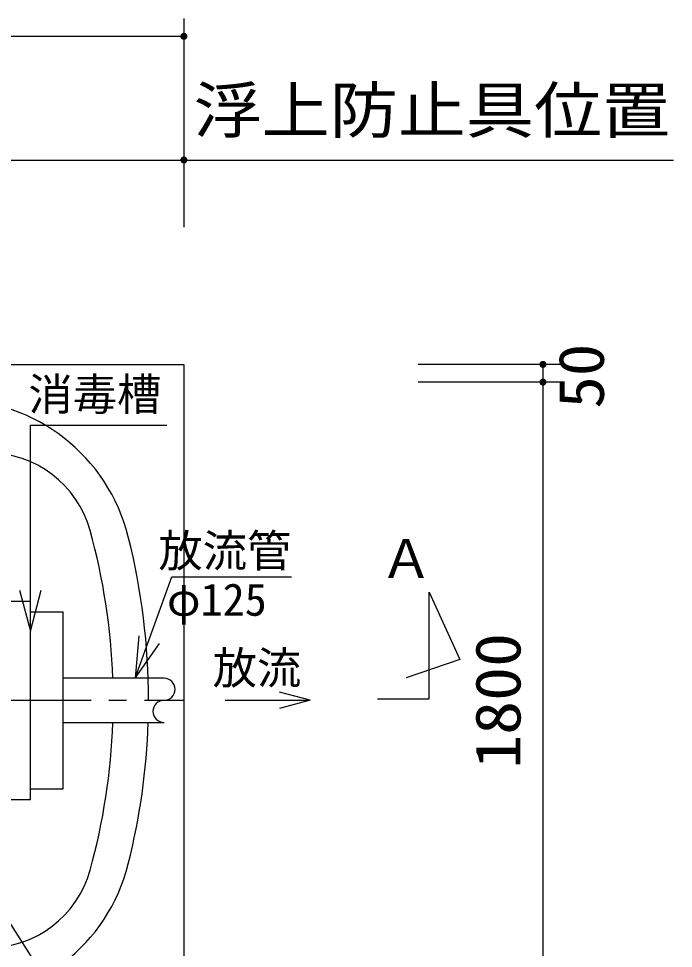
# Model space of a CAD drawing. Units: millimetres, scale not verified. Extents: x -14850 to 14850, y -10500 to 10500.
# Drawn here: x -7338 to -5486, y 1120 to 3749 of the extents above; entities that cross this region are included whole.
import ezdxf
from ezdxf.enums import TextEntityAlignment as Align

# ---------------------------------------------------------------- set-up
doc = ezdxf.new("R2010")
doc.units = ezdxf.units.MM
doc.header["$LTSCALE"] = 50
doc.linetypes.add('CHAIN1', pattern=[8, 5, -1, 1, -1])
for name, color, linetype, lineweight in [('0-0_空気管', 3, 'Continuous', 25), ('0-1_機器', 2, 'Continuous', 25), ('0-5_製作', 5, 'Continuous', 25)]:
    doc.layers.add(name, color=color, linetype=linetype, lineweight=lineweight)
doc.styles.add('ＭＳ ゴシック', font='')
doc.styles.get('ＭＳ ゴシック').set_extended_font_data('MS Gothic')

msp = doc.modelspace()

# ---------------------------------------------------------------- linework, layer by layer
at = {"layer": '0-0_空気管'}
for p, q in [((-7304.43, 1541.22), (-7304.43, 2599.85)), ((-7304.43, 2599.85), (-6918.24, 2599.85)), ((-7007.61, 1883.88), (-6904.39, 2170.76)), ((-6904.39, 2170.76), (-6565.53, 2170.76)), ((-7582.18, 2101.85), (-7304.43, 2101.53)), ((-7304.43, 2071.54), (-7211.27, 2071.54)), ((-7211.27, 1571.22), (-7211.27, 2071.54)), ((-6926.46, 1883.88), (-7211.27, 1883.88)), ((-7211.27, 1758.88), (-6926.46, 1758.88)), ((-7599.67, 1556.99), (-7053.58, 711.51)), ((-7304.43, 1571.22), (-7211.27, 1571.22)), ((-7582.18, 1540.91), (-7304.43, 1541.22))]:
    msp.add_line(p, q, dxfattribs=at)
at = {"layer": '0-0_空気管', "color": 4}
for p, q in [((-6512.81, 1821.38), (-6599.75, 1844.67)), ((-6753.09, 1821.38), (-6519.05, 1821.38)), ((-6512.81, 1821.38), (-6599.75, 1798.08))]:
    msp.add_line(p, q, dxfattribs=at)
at = {"layer": '0-0_空気管', "linetype": 'CHAIN1'}
msp.add_line((-10582.09, 1821.38), (-6870.21, 1821.38), dxfattribs=at)
at = {"layer": '0-0_空気管'}
for points in [[(-7335.49, 2133.25), (-7304.43, 2017.34), (-7273.37, 2133.25)], [(-6997.59, 2003.46), (-7007.61, 1883.88), (-6939.14, 1982.43)]]:
    msp.add_lwpolyline(points, dxfattribs=at)
for centre, radius, start, end in [((-7523.99, 2159.38), 512, 14.09413, 90), ((-7424.53, 2221.38), 300, 15.466, 90), ((-8870.21, 1821.38), 1800, 1.98982, 15.466), ((-8870.21, 1821.38), 1900, 0, 14.09413), ((-6926.46, 1852.63), 31.25, 270, 90), ((-6926.46, 1790.13), 31.25, 90, 270), ((-8870.21, 1821.38), 1800, 344.53398, 358.01016), ((-8870.21, 1821.38), 1900, 345.90585, 358.11493), ((-7523.99, 1483.38), 512, 270, 345.90585), ((-7424.53, 1421.38), 300, 270, 344.53398)]:
    msp.add_arc(centre, radius, start, end, dxfattribs=at)
at = {"layer": '0-1_機器'}
for p, q in [((-10540.21, 2771.38), (-6870.21, 2771.38)), ((-6870.21, 2771.38), (-6870.21, 871.38))]:
    msp.add_line(p, q, dxfattribs=at)
at = {"layer": '0-1_機器', "color": 3}
msp.add_lwpolyline([(-6322.85, 1825.57), (-6176.48, 1825.57), (-6176.48, 2127.07), (-6089.97, 1936.74), (-6241.37, 1884.84)], dxfattribs=at)
at = {"layer": '0-5_製作', "color": 2}
for p, q in [((-6870.21, 3749.34), (-6870.21, 3159.71)), ((-10540.21, 3699.34), (-6870.21, 3699.34)), ((-8170.21, 3349.34), (-6870.21, 3349.34)), ((-6870.21, 3349.34), (-5485.98, 3349.34)), ((-5804.86, 2771.38), (-6207.67, 2771.38)), ((-5854.86, 2771.38), (-5854.86, 2721.38)), ((-5804.86, 2721.38), (-6207.67, 2721.38)), ((-5854.86, 2721.38), (-5854.86, 921.38))]:
    msp.add_line(p, q, dxfattribs=at)
at = {"layer": '0-5_製作'}
for points in [[(-6875.03, 3708.1), (-6880.21, 3699.34), (-6876.09, 3707.43)], [(-6875.03, 3708.1), (-6870.21, 3699.34), (-6880.21, 3699.34)], [(-6873.89, 3708.64), (-6870.21, 3699.34), (-6875.03, 3708.1)], [(-6872.7, 3709.03), (-6870.21, 3699.34), (-6873.89, 3708.64)], [(-6871.46, 3709.26), (-6870.21, 3699.34), (-6872.7, 3709.03)], [(-6870.21, 3709.34), (-6870.21, 3699.34), (-6871.46, 3709.26)], [(-6869.58, 3709.32), (-6870.21, 3699.34), (-6870.21, 3709.34)], [(-6868.34, 3709.16), (-6870.21, 3699.34), (-6869.58, 3709.32)], [(-6867.12, 3708.85), (-6870.21, 3699.34), (-6868.34, 3709.16)], [(-6865.95, 3708.39), (-6870.21, 3699.34), (-6867.12, 3708.85)], [(-6864.85, 3707.78), (-6870.21, 3699.34), (-6865.95, 3708.39)], [(-6864.85, 3707.78), (-6860.21, 3699.34), (-6870.21, 3699.34)], [(-6863.83, 3707.05), (-6860.21, 3699.34), (-6864.85, 3707.78)], [(-6876.09, 3707.43), (-6880.21, 3699.34), (-6880.19, 3699.97)], [(-6870.21, 3699.34), (-6880.13, 3698.09), (-6880.21, 3699.34)], [(-6876.09, 3707.43), (-6880.19, 3699.97), (-6877.05, 3706.63)], [(-6877.05, 3706.63), (-6880.19, 3699.97), (-6880.03, 3701.21)], [(-6870.21, 3699.34), (-6879.89, 3696.85), (-6880.13, 3698.09)], [(-6877.05, 3706.63), (-6880.03, 3701.21), (-6877.91, 3705.72)], [(-6877.91, 3705.72), (-6880.03, 3701.21), (-6879.72, 3702.43)], [(-6870.21, 3699.34), (-6879.51, 3695.66), (-6879.89, 3696.85)], [(-6877.91, 3705.72), (-6879.72, 3702.43), (-6878.65, 3704.7)], [(-6878.65, 3704.7), (-6879.72, 3702.43), (-6879.26, 3703.6)], [(-6870.21, 3699.34), (-6878.97, 3694.52), (-6879.51, 3695.66)], [(-6870.21, 3699.34), (-6878.3, 3693.46), (-6878.97, 3694.52)], [(-6870.21, 3699.34), (-6877.5, 3692.5), (-6878.3, 3693.46)], [(-6870.21, 3699.34), (-6876.58, 3691.64), (-6877.5, 3692.5)], [(-6870.21, 3699.34), (-6875.57, 3690.9), (-6876.58, 3691.64)], [(-6870.21, 3699.34), (-6874.47, 3690.29), (-6875.57, 3690.9)], [(-6870.21, 3689.34), (-6874.47, 3690.29), (-6870.21, 3699.34)], [(-6870.21, 3689.34), (-6873.3, 3689.83), (-6874.47, 3690.29)], [(-6870.21, 3689.34), (-6872.08, 3689.52), (-6873.3, 3689.83)], [(-6870.21, 3689.34), (-6870.84, 3689.36), (-6872.08, 3689.52)], [(-6860.21, 3699.34), (-6870.21, 3689.34), (-6870.21, 3699.34)], [(-6860.21, 3699.34), (-6868.96, 3689.42), (-6870.21, 3689.34)], [(-6860.21, 3699.34), (-6867.72, 3689.66), (-6868.96, 3689.42)], [(-6860.21, 3699.34), (-6866.53, 3690.04), (-6867.72, 3689.66)], [(-6860.21, 3699.34), (-6865.39, 3690.58), (-6866.53, 3690.04)], [(-6860.21, 3699.34), (-6864.33, 3691.25), (-6865.39, 3690.58)], [(-6860.23, 3698.71), (-6864.33, 3691.25), (-6860.21, 3699.34)], [(-6860.23, 3698.71), (-6863.36, 3692.05), (-6864.33, 3691.25)], [(-6862.92, 3706.19), (-6860.21, 3699.34), (-6863.83, 3707.05)], [(-6860.39, 3697.47), (-6863.36, 3692.05), (-6860.23, 3698.71)], [(-6860.39, 3697.47), (-6862.5, 3692.97), (-6863.36, 3692.05)], [(-6862.12, 3705.22), (-6860.21, 3699.34), (-6862.92, 3706.19)], [(-6860.7, 3696.25), (-6862.5, 3692.97), (-6860.39, 3697.47)], [(-6860.7, 3696.25), (-6861.77, 3693.98), (-6862.5, 3692.97)], [(-6861.45, 3704.16), (-6860.21, 3699.34), (-6862.12, 3705.22)], [(-6861.16, 3695.08), (-6861.77, 3693.98), (-6860.7, 3696.25)], [(-6860.91, 3703.02), (-6860.21, 3699.34), (-6861.45, 3704.16)], [(-6860.52, 3701.83), (-6860.21, 3699.34), (-6860.91, 3703.02)], [(-6860.29, 3700.59), (-6860.21, 3699.34), (-6860.52, 3701.83)], [(-6876.09, 3357.43), (-6880.21, 3349.34), (-6880.19, 3349.97)], [(-6876.09, 3357.43), (-6870.21, 3349.34), (-6880.21, 3349.34)], [(-6870.21, 3349.34), (-6880.13, 3348.09), (-6880.21, 3349.34)], [(-6876.09, 3357.43), (-6880.19, 3349.97), (-6877.05, 3356.63)], [(-6877.05, 3356.63), (-6880.19, 3349.97), (-6880.03, 3351.21)], [(-6870.21, 3349.34), (-6879.89, 3346.85), (-6880.13, 3348.09)], [(-6877.05, 3356.63), (-6880.03, 3351.21), (-6877.91, 3355.72)], [(-6877.91, 3355.72), (-6880.03, 3351.21), (-6879.72, 3352.43)], [(-6870.21, 3349.34), (-6879.51, 3345.66), (-6879.89, 3346.85)], [(-6877.91, 3355.72), (-6879.72, 3352.43), (-6878.65, 3354.7)], [(-6878.65, 3354.7), (-6879.72, 3352.43), (-6879.26, 3353.6)], [(-6870.21, 3349.34), (-6878.97, 3344.52), (-6879.51, 3345.66)], [(-6870.21, 3349.34), (-6878.3, 3343.46), (-6878.97, 3344.52)], [(-6870.21, 3349.34), (-6877.5, 3342.5), (-6878.3, 3343.46)], [(-6870.21, 3349.34), (-6876.58, 3341.64), (-6877.5, 3342.5)], [(-6870.21, 3349.34), (-6875.57, 3340.9), (-6876.58, 3341.64)], [(-6875.03, 3358.1), (-6870.21, 3349.34), (-6876.09, 3357.43)], [(-6870.21, 3349.34), (-6874.47, 3340.29), (-6875.57, 3340.9)], [(-6873.89, 3358.64), (-6870.21, 3349.34), (-6875.03, 3358.1)], [(-6870.21, 3339.34), (-6874.47, 3340.29), (-6870.21, 3349.34)], [(-6870.21, 3339.34), (-6873.3, 3339.83), (-6874.47, 3340.29)], [(-6872.7, 3359.03), (-6870.21, 3349.34), (-6873.89, 3358.64)], [(-6870.21, 3339.34), (-6872.08, 3339.52), (-6873.3, 3339.83)], [(-6871.46, 3359.26), (-6870.21, 3349.34), (-6872.7, 3359.03)], [(-6870.21, 3359.34), (-6870.21, 3349.34), (-6871.46, 3359.26)], [(-6869.58, 3359.32), (-6870.21, 3349.34), (-6870.21, 3359.34)], [(-6868.34, 3359.16), (-6870.21, 3349.34), (-6869.58, 3359.32)], [(-6867.12, 3358.85), (-6870.21, 3349.34), (-6868.34, 3359.16)], [(-6865.95, 3358.39), (-6870.21, 3349.34), (-6867.12, 3358.85)], [(-6864.85, 3357.78), (-6870.21, 3349.34), (-6865.95, 3358.39)], [(-6864.85, 3357.78), (-6860.21, 3349.34), (-6870.21, 3349.34)], [(-6860.21, 3349.34), (-6870.21, 3339.34), (-6870.21, 3349.34)], [(-6860.21, 3349.34), (-6868.96, 3339.42), (-6870.21, 3339.34)], [(-6860.21, 3349.34), (-6867.72, 3339.66), (-6868.96, 3339.42)], [(-6860.21, 3349.34), (-6866.53, 3340.04), (-6867.72, 3339.66)], [(-6860.21, 3349.34), (-6865.39, 3340.58), (-6866.53, 3340.04)], [(-6860.21, 3349.34), (-6864.33, 3341.25), (-6865.39, 3340.58)], [(-6863.83, 3357.05), (-6860.21, 3349.34), (-6864.85, 3357.78)], [(-6860.21, 3349.34), (-6863.36, 3342.05), (-6864.33, 3341.25)], [(-6862.92, 3356.19), (-6860.21, 3349.34), (-6863.83, 3357.05)], [(-6860.23, 3348.71), (-6863.36, 3342.05), (-6860.21, 3349.34)], [(-6860.39, 3347.47), (-6863.36, 3342.05), (-6860.23, 3348.71)], [(-6860.39, 3347.47), (-6862.5, 3342.97), (-6863.36, 3342.05)], [(-6862.12, 3355.22), (-6860.21, 3349.34), (-6862.92, 3356.19)], [(-6860.7, 3346.25), (-6862.5, 3342.97), (-6860.39, 3347.47)], [(-6860.7, 3346.25), (-6861.77, 3343.98), (-6862.5, 3342.97)], [(-6861.45, 3354.16), (-6860.21, 3349.34), (-6862.12, 3355.22)], [(-6861.16, 3345.08), (-6861.77, 3343.98), (-6860.7, 3346.25)], [(-6860.91, 3353.02), (-6860.21, 3349.34), (-6861.45, 3354.16)], [(-6860.52, 3351.83), (-6860.21, 3349.34), (-6860.91, 3353.02)], [(-6860.29, 3350.59), (-6860.21, 3349.34), (-6860.52, 3351.83)], [(-6870.21, 3339.34), (-6870.84, 3339.36), (-6872.08, 3339.52)], [(-5860.73, 2779.47), (-5864.86, 2771.38), (-5864.84, 2772.01)], [(-5860.73, 2779.47), (-5854.86, 2771.38), (-5864.86, 2771.38)], [(-5854.86, 2771.38), (-5864.78, 2770.12), (-5864.86, 2771.38)], [(-5860.73, 2779.47), (-5864.84, 2772.01), (-5861.7, 2778.67)], [(-5861.7, 2778.67), (-5864.84, 2772.01), (-5864.68, 2773.25)], [(-5854.86, 2771.38), (-5864.54, 2768.89), (-5864.78, 2770.12)], [(-5861.7, 2778.67), (-5864.68, 2773.25), (-5862.56, 2777.75)], [(-5862.56, 2777.75), (-5864.68, 2773.25), (-5864.37, 2774.47)], [(-5854.86, 2771.38), (-5864.15, 2767.7), (-5864.54, 2768.89)], [(-5862.56, 2777.75), (-5864.37, 2774.47), (-5863.3, 2776.74)], [(-5863.3, 2776.74), (-5864.37, 2774.47), (-5863.9, 2775.64)], [(-5854.86, 2771.38), (-5863.62, 2766.56), (-5864.15, 2767.7)], [(-5854.86, 2771.38), (-5862.95, 2765.5), (-5863.62, 2766.56)], [(-5854.86, 2771.38), (-5862.15, 2764.53), (-5862.95, 2765.5)], [(-5854.86, 2771.38), (-5861.23, 2763.67), (-5862.15, 2764.53)], [(-5854.86, 2771.38), (-5860.21, 2762.93), (-5861.23, 2763.67)], [(-5859.67, 2780.14), (-5854.86, 2771.38), (-5860.73, 2779.47)], [(-5854.86, 2771.38), (-5859.11, 2762.33), (-5860.21, 2762.93)], [(-5858.54, 2780.68), (-5854.86, 2771.38), (-5859.67, 2780.14)], [(-5854.86, 2761.38), (-5859.11, 2762.33), (-5854.86, 2771.38)], [(-5854.86, 2761.38), (-5857.95, 2761.87), (-5859.11, 2762.33)], [(-5857.34, 2781.06), (-5854.86, 2771.38), (-5858.54, 2780.68)], [(-5854.86, 2761.38), (-5856.73, 2761.56), (-5857.95, 2761.87)], [(-5856.11, 2781.3), (-5854.86, 2771.38), (-5857.34, 2781.06)], [(-5854.86, 2761.38), (-5855.48, 2761.4), (-5856.73, 2761.56)], [(-5854.86, 2781.38), (-5854.86, 2771.38), (-5856.11, 2781.3)], [(-5854.23, 2781.36), (-5854.86, 2771.38), (-5854.86, 2781.38)], [(-5852.98, 2781.2), (-5854.86, 2771.38), (-5854.23, 2781.36)], [(-5851.77, 2780.89), (-5854.86, 2771.38), (-5852.98, 2781.2)], [(-5850.6, 2780.43), (-5854.86, 2771.38), (-5851.77, 2780.89)], [(-5849.5, 2779.82), (-5854.86, 2771.38), (-5850.6, 2780.43)], [(-5849.5, 2779.82), (-5844.86, 2771.38), (-5854.86, 2771.38)], [(-5844.86, 2771.38), (-5854.86, 2761.38), (-5854.86, 2771.38)], [(-5844.86, 2771.38), (-5853.6, 2761.46), (-5854.86, 2761.38)], [(-5844.86, 2771.38), (-5852.37, 2761.69), (-5853.6, 2761.46)], [(-5844.86, 2771.38), (-5851.18, 2762.08), (-5852.37, 2761.69)], [(-5844.86, 2771.38), (-5850.04, 2762.62), (-5851.18, 2762.08)], [(-5844.86, 2771.38), (-5848.98, 2763.29), (-5850.04, 2762.62)], [(-5848.48, 2779.08), (-5844.86, 2771.38), (-5849.5, 2779.82)], [(-5844.86, 2771.38), (-5848.01, 2764.09), (-5848.98, 2763.29)], [(-5847.57, 2778.22), (-5844.86, 2771.38), (-5848.48, 2779.08)], [(-5844.88, 2770.75), (-5848.01, 2764.09), (-5844.86, 2771.38)], [(-5845.03, 2769.5), (-5848.01, 2764.09), (-5844.88, 2770.75)], [(-5845.03, 2769.5), (-5847.15, 2765), (-5848.01, 2764.09)], [(-5846.77, 2777.26), (-5844.86, 2771.38), (-5847.57, 2778.22)], [(-5845.35, 2768.29), (-5847.15, 2765), (-5845.03, 2769.5)], [(-5845.35, 2768.29), (-5846.41, 2766.02), (-5847.15, 2765)], [(-5846.09, 2776.2), (-5844.86, 2771.38), (-5846.77, 2777.26)], [(-5845.81, 2767.12), (-5846.41, 2766.02), (-5845.35, 2768.29)], [(-5845.56, 2775.06), (-5844.86, 2771.38), (-5846.09, 2776.2)], [(-5845.17, 2773.86), (-5844.86, 2771.38), (-5845.56, 2775.06)], [(-5844.94, 2772.63), (-5844.86, 2771.38), (-5845.17, 2773.86)], [(-5860.73, 2729.47), (-5864.86, 2721.38), (-5861.7, 2728.67)], [(-5860.73, 2729.47), (-5854.86, 2721.38), (-5864.86, 2721.38)], [(-5861.7, 2728.67), (-5864.86, 2721.38), (-5864.84, 2722.01)], [(-5854.86, 2721.38), (-5864.78, 2720.12), (-5864.86, 2721.38)], [(-5861.7, 2728.67), (-5864.84, 2722.01), (-5862.56, 2727.75)], [(-5862.56, 2727.75), (-5864.84, 2722.01), (-5864.68, 2723.25)], [(-5854.86, 2721.38), (-5864.54, 2718.89), (-5864.78, 2720.12)], [(-5862.56, 2727.75), (-5864.68, 2723.25), (-5863.3, 2726.74)], [(-5863.3, 2726.74), (-5864.68, 2723.25), (-5864.37, 2724.47)], [(-5854.86, 2721.38), (-5864.15, 2717.7), (-5864.54, 2718.89)], [(-5863.3, 2726.74), (-5864.37, 2724.47), (-5863.9, 2725.64)], [(-5854.86, 2721.38), (-5863.62, 2716.56), (-5864.15, 2717.7)], [(-5854.86, 2721.38), (-5862.95, 2715.5), (-5863.62, 2716.56)], [(-5854.86, 2721.38), (-5862.15, 2714.53), (-5862.95, 2715.5)], [(-5854.86, 2721.38), (-5861.23, 2713.67), (-5862.15, 2714.53)], [(-5854.86, 2721.38), (-5860.21, 2712.93), (-5861.23, 2713.67)], [(-5859.67, 2730.14), (-5854.86, 2721.38), (-5860.73, 2729.47)], [(-5854.86, 2721.38), (-5859.11, 2712.33), (-5860.21, 2712.93)], [(-5858.54, 2730.68), (-5854.86, 2721.38), (-5859.67, 2730.14)], [(-5854.86, 2721.38), (-5857.95, 2711.87), (-5859.11, 2712.33)], [(-5857.34, 2731.06), (-5854.86, 2721.38), (-5858.54, 2730.68)], [(-5854.86, 2711.38), (-5857.95, 2711.87), (-5854.86, 2721.38)], [(-5854.86, 2711.38), (-5856.73, 2711.56), (-5857.95, 2711.87)], [(-5856.11, 2731.3), (-5854.86, 2721.38), (-5857.34, 2731.06)], [(-5854.86, 2711.38), (-5855.48, 2711.4), (-5856.73, 2711.56)], [(-5854.86, 2731.38), (-5854.86, 2721.38), (-5856.11, 2731.3)], [(-5854.23, 2731.36), (-5854.86, 2721.38), (-5854.86, 2731.38)], [(-5852.98, 2731.2), (-5854.86, 2721.38), (-5854.23, 2731.36)], [(-5851.77, 2730.89), (-5854.86, 2721.38), (-5852.98, 2731.2)], [(-5850.6, 2730.43), (-5854.86, 2721.38), (-5851.77, 2730.89)], [(-5850.6, 2730.43), (-5844.86, 2721.38), (-5854.86, 2721.38)], [(-5844.86, 2721.38), (-5854.86, 2711.38), (-5854.86, 2721.38)], [(-5844.86, 2721.38), (-5853.6, 2711.46), (-5854.86, 2711.38)], [(-5844.86, 2721.38), (-5852.37, 2711.69), (-5853.6, 2711.46)], [(-5844.86, 2721.38), (-5851.18, 2712.08), (-5852.37, 2711.69)], [(-5844.86, 2721.38), (-5850.04, 2712.61), (-5851.18, 2712.08)], [(-5849.5, 2729.82), (-5844.86, 2721.38), (-5850.6, 2730.43)], [(-5844.86, 2721.38), (-5848.98, 2713.29), (-5850.04, 2712.61)], [(-5848.48, 2729.08), (-5844.86, 2721.38), (-5849.5, 2729.82)], [(-5844.86, 2721.38), (-5848.01, 2714.09), (-5848.98, 2713.29)], [(-5847.57, 2728.22), (-5844.86, 2721.38), (-5848.48, 2729.08)], [(-5844.88, 2720.75), (-5848.01, 2714.09), (-5844.86, 2721.38)], [(-5844.88, 2720.75), (-5847.15, 2715), (-5848.01, 2714.09)], [(-5846.77, 2727.26), (-5844.86, 2721.38), (-5847.57, 2728.22)], [(-5845.03, 2719.5), (-5847.15, 2715), (-5844.88, 2720.75)], [(-5845.03, 2719.5), (-5846.41, 2716.02), (-5847.15, 2715)], [(-5846.09, 2726.2), (-5844.86, 2721.38), (-5846.77, 2727.26)], [(-5845.35, 2718.29), (-5846.41, 2716.02), (-5845.03, 2719.5)], [(-5845.35, 2718.29), (-5845.81, 2717.12), (-5846.41, 2716.02)], [(-5845.56, 2725.06), (-5844.86, 2721.38), (-5846.09, 2726.2)], [(-5845.17, 2723.86), (-5844.86, 2721.38), (-5845.56, 2725.06)], [(-5844.94, 2722.63), (-5844.86, 2721.38), (-5845.17, 2723.86)]]:
    msp.add_solid(points, dxfattribs=at)

# ---------------------------------------------------------------- texts
at = {"layer": '0-0_空気管', "color": 4, "style": 'ＭＳ ゴシック'}
for s, p in [('消毒槽', (-7309.82, 2613.65)), ('放流管', (-6942.09, 2171.07)), ('φ125', (-6918.06, 2032.89)), ('放流', (-6788.78, 1839.81))]:
    msp.add_text(s, height=91.79, dxfattribs=at).set_placement(p, align=Align.BOTTOM_LEFT)
at = {"layer": '0-1_機器', "color": 4, "style": 'ＭＳ ゴシック'}
msp.add_text('Ａ', height=110, dxfattribs=at).set_placement((-6316.45, 2134.47), align=Align.BOTTOM_LEFT)
at = {"layer": '0-5_製作', "color": 4, "style": 'ＭＳ ゴシック', "width": 1.1}
msp.add_text('浮上防止具位置', height=128.3, dxfattribs=at).set_placement((-6842.75, 3387.61), align=Align.BOTTOM_LEFT)
at = {"layer": '0-5_製作', "color": 4, "style": 'ＭＳ ゴシック'}
for s, width, p in [('50', 1.05, (-5644.07, 2646.5)), ('1800', 1.1, (-5879.86, 1627.63))]:
    msp.add_text(s, height=128.4, rotation=90, dxfattribs=dict(at, width=width)).set_placement(p, align=Align.BOTTOM_LEFT)

doc.saveas('drawing.dxf')
